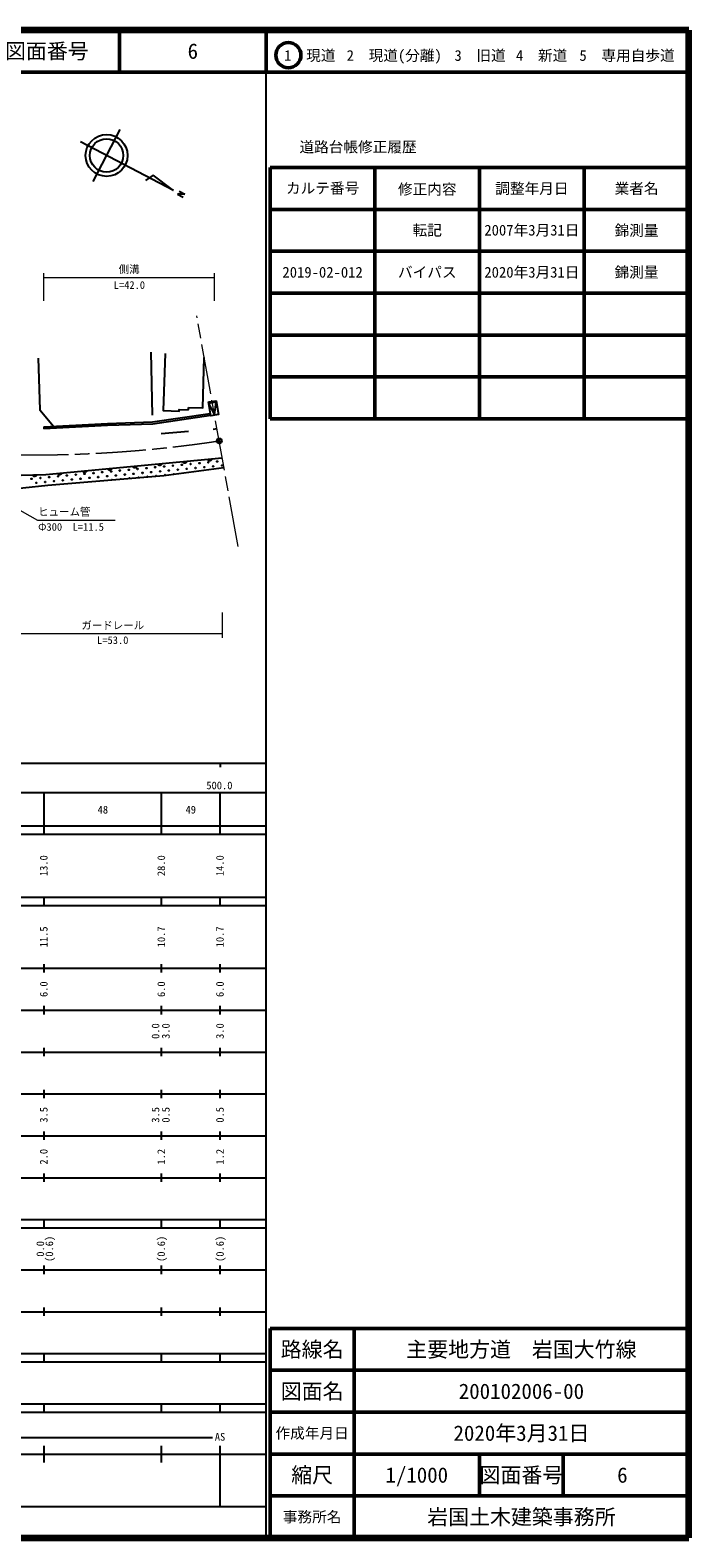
# Model space of a CAD drawing. Units: millimetres, scale not verified. Extents: x 40000 to 680000, y 20000 to 380000.
# Drawn here: x 522628 to 680000, y 20000 to 380000 of the extents above; entities that cross this region are included whole.
import ezdxf
from ezdxf.enums import TextEntityAlignment as Align

# ---------------------------------------------------------------- set-up
doc = ezdxf.new("R2010")
doc.units = ezdxf.units.MM
doc.header["$LTSCALE"] = 1000
doc.header["$PDMODE"] = 32
doc.header["$PDSIZE"] = 500
doc.linetypes.add('CHAIN', pattern=[18.5, 12, -1.5, 3.5, -1.5])
for name, color, linetype, lineweight in [('M-BGD', 7, 'Continuous', 25), ('M-BMK', 2, 'CHAIN', 13), ('M-BMK-SRVR', 3, 'Continuous', 25), ('M-STR-HTXT', 7, 'Continuous', 13), ('M-TTL', 2, 'Continuous', 140), ('M-TTL-BAND', 7, 'Continuous', 25), ('M-TTL-FRAM', 2, 'Continuous', 50), ('M-TTL-LINE', 7, 'Continuous', 50)]:
    doc.layers.add(name, color=color, linetype=linetype, lineweight=lineweight)
doc.layers.add('M-OTRS', color=6, linetype='Continuous')
doc.layers.add('M-TTL-TXT', color=7, linetype='Continuous')
doc.styles.add('ＭＳ ゴシック', font='')
doc.styles.get('ＭＳ ゴシック').set_extended_font_data('MS Gothic')

# ---------------------------------------------------------------- blocks, each defined once
blk = doc.blocks.new('BUHIN22')
at = {"color": 7, "linetype": 'Continuous', "lineweight": 25}
blk.add_lwpolyline([(-272, -419), (-347, -323), (-396, -220), (-437, -80), (-427, 45), (-392, 162), (-308, 292), (-215, 372), (-104, 431), (41, 453), (155, 451), (272, 419)], dxfattribs=at)
blk = doc.blocks.new('BUHIN23')
at = {"color": 7, "linetype": 'Continuous', "lineweight": 25}
blk.add_lwpolyline([(-246, -435), (-327, -344), (-382, -243), (-431, -106), (-429, 19), (-401, 138), (-325, 273), (-237, 358), (-130, 424), (13, 455), (128, 459), (246, 435)], dxfattribs=at)
blk = doc.blocks.new('BUHIN201')
at = {"color": 3, "linetype": 'Continuous', "lineweight": 25}
blk.add_circle((0, 0), 597, dxfattribs=at)

msp = doc.modelspace()

# ---------------------------------------------------------------- linework, layer by layer
at = {"layer": 'M-BGD'}
for p, q in [((551485, 303119), (551784, 288091)), ((560470, 289332), (560491, 289915)), ((565251, 290932), (567081, 291244)), ((525863, 285319), (525889, 284820)), ((566360, 284731), (567274, 284878)), ((553933, 283707), (560495, 284241))]:
    msp.add_line(p, q, dxfattribs=at)
for points in [[(554888, 302801), (554406, 289181), (558198, 289047), (558211, 289412), (560470, 289332)], [(524562, 301689), (524942, 289307), (528240, 285442)], [(560489, 289916), (563893, 289795), (564243, 301808)], [(525863, 285319), (541121, 286107), (551876, 286455), (565675, 288446)], [(565251, 290932), (566686, 288038), (567081, 291244)], [(565759, 287953), (551919, 285956), (541142, 285607), (525889, 284820)], [(459881, 271156), (475503, 270827), (514533, 273555), (526364, 273938), (568529, 277869)], [(463858, 268145), (477308, 267402), (514865, 270099), (526833, 271340), (554555, 273628), (568941, 275567)]]:
    msp.add_lwpolyline(points, dxfattribs=at)
msp.add_lwpolyline([(565203, 291214), (567033, 291526), (567601, 288194), (565771, 287882)], close=True, dxfattribs=at)
for centre in [(531404, 273655), (533517, 273852), (535629, 274049), (537741, 274246), (539853, 274442), (541965, 274639), (543120, 273682), (544077, 274836), (545232, 273879), (546190, 275033), (547344, 274075), (548302, 275230), (549456, 274272), (550414, 275427), (551568, 274469), (552526, 275624), (553681, 274666), (554638, 275821), (555793, 274863), (556750, 276018), (557905, 275060), (558863, 276214), (560017, 275257), (560975, 276411), (562129, 275454), (563087, 276608), (564241, 275651), (565199, 276805), (566354, 275848), (567311, 277002), (568466, 276044), (522956, 272867), (524110, 271910), (525068, 273064), (526222, 272107), (527180, 273261), (528335, 272303), (529292, 273458), (530447, 272500), (532559, 272697), (534671, 272894), (536783, 273091), (538895, 273288), (541008, 273485)]:
    msp.add_circle(centre, 99.5, dxfattribs=at)
for centre, start, end in [((552723, 273512), 344.06162, 205.37294), ((554835, 273709), 342.22129, 213.13322), ((556947, 273905), 34.09958, 161.25493), ((542162, 272527), 55.88951, 133.54505), ((544274, 272724), 38.26815, 151.16641), ((546386, 272921), 23.76286, 165.6717), ((548499, 273118), 10.45433, 178.98023), ((550611, 273315), 357.45603, 191.97854)]:
    msp.add_arc(centre, 99.5, start, end, dxfattribs=at)
at = {"layer": 'M-BMK'}
msp.add_line((572315, 256717), (562462, 311759), dxfattribs=at)
msp.add_arc((523046, 578574), 300000, 269.38147, 278.58436, dxfattribs=at)
at = {"layer": 'M-BMK-SRVR'}
for p, q in [((556843, 341743), (534682, 353315)), ((537647, 343870), (544127, 356280)), ((551987, 345407), (550175, 344097)), ((556843, 341743), (551987, 345407)), ((559566, 340813), (557823, 340820)), ((557823, 340820), (559201, 340110)), ((558198, 341528), (559566, 340813))]:
    msp.add_line(p, q, dxfattribs=at)
for radius in [5000, 4000]:
    msp.add_circle((540887, 350075), radius, dxfattribs=at)
at = {"layer": 'M-OTRS'}
msp.add_point((567802, 281931), dxfattribs=at)
at = {"layer": 'M-STR-HTXT'}
for p, q in [((525863, 315341), (525863, 321942)), ((525863, 320942), (566686, 320942)), ((566686, 315341), (566686, 321942)), ((568529, 240942), (568529, 234921)), ((516218, 235921), (568529, 235921))]:
    msp.add_line(p, q, dxfattribs=at)
msp.add_lwpolyline([(509776, 271181), (524422, 262971), (542922, 262971)], dxfattribs=at)
at = {"layer": 'M-TTL'}
for p, q in [((680000, 380000), (40000, 380000)), ((680000, 20000), (680000, 380000)), ((40000, 20000), (680000, 20000))]:
    msp.add_line(p, q, dxfattribs=at)
at = {"layer": 'M-TTL-BAND'}
for p, q in [((579000, 20000), (579000, 370000)), ((40000, 205000), (579000, 205000)), ((568000, 205000), (568000, 204000)), ((68000, 198000), (579000, 198000)), ((526000, 188000), (526000, 198000)), ((554000, 188000), (554000, 198000)), ((568000, 188000), (568000, 198000)), ((40000, 190000), (579000, 190000)), ((40000, 188000), (579000, 188000)), ((40000, 173000), (579000, 173000)), ((526000, 171000), (526000, 173000)), ((554000, 171000), (554000, 173000)), ((568000, 171000), (568000, 173000)), ((40000, 171000), (579000, 171000)), ((40000, 156000), (579000, 156000)), ((526000, 155000), (526000, 157000)), ((554000, 155000), (554000, 157000)), ((568000, 155000), (568000, 157000)), ((46000, 146000), (579000, 146000)), ((526000, 145000), (526000, 147000)), ((554000, 145000), (554000, 147000)), ((568000, 145000), (568000, 147000)), ((526000, 135000), (526000, 137000)), ((554000, 135000), (554000, 137000)), ((568000, 135000), (568000, 137000)), ((52000, 136000), (579000, 136000)), ((46000, 126000), (579000, 126000)), ((526000, 125000), (526000, 127000)), ((554000, 125000), (554000, 127000)), ((568000, 125000), (568000, 127000)), ((52000, 116000), (579000, 116000)), ((526000, 115000), (526000, 117000)), ((554000, 115000), (554000, 117000)), ((568000, 115000), (568000, 117000)), ((56750, 106000), (579000, 106000)), ((526000, 105000), (526000, 107000)), ((554000, 105000), (554000, 107000)), ((568000, 105000), (568000, 107000)), ((40000, 94000), (579000, 94000)), ((56750, 96000), (579000, 96000)), ((526000, 94000), (526000, 96000)), ((554000, 94000), (554000, 96000)), ((568000, 94000), (568000, 96000)), ((49000, 84000), (579000, 84000)), ((526000, 83000), (526000, 85000)), ((554000, 83000), (554000, 85000)), ((568000, 83000), (568000, 85000)), ((40000, 74000), (579000, 74000)), ((526000, 73000), (526000, 75000)), ((554000, 73000), (554000, 75000)), ((568000, 73000), (568000, 75000)), ((40000, 64000), (579000, 64000)), ((55250, 62000), (579000, 62000)), ((526000, 62000), (526000, 64000)), ((554000, 62000), (554000, 64000)), ((568000, 62000), (568000, 64000)), ((55250, 52000), (579000, 52000)), ((526000, 50000), (526000, 52000)), ((554000, 50000), (554000, 52000)), ((568000, 50000), (568000, 52000)), ((40000, 50000), (579000, 50000)), ((71000, 44000), (566190, 44000)), ((40000, 40000), (579000, 40000)), ((526000, 38000), (526000, 42000)), ((554000, 38000), (554000, 42000)), ((568000, 27500), (568000, 42000)), ((68000, 27500), (579000, 27500))]:
    msp.add_line(p, q, dxfattribs=at)
at = {"layer": 'M-TTL-FRAM'}
for p, q in [((580000, 347197), (580000, 287197)), ((580000, 347197), (680000, 347197)), ((580000, 287197), (680000, 287197)), ((680000, 70000), (580000, 70000)), ((580000, 70000), (580000, 20000))]:
    msp.add_line(p, q, dxfattribs=at)
at = {"layer": 'M-TTL-LINE'}
for p, q in [((543997, 380000), (543997, 370000)), ((579000, 380000), (579000, 370000)), ((40000, 370000), (680000, 370000)), ((605000, 347197), (605000, 287197)), ((630000, 347197), (630000, 287197)), ((655000, 347197), (655000, 287197)), ((580000, 337197), (680000, 337197)), ((580000, 327197), (680000, 327197)), ((580000, 317197), (680000, 317197)), ((580000, 307197), (680000, 307197)), ((580000, 297197), (680000, 297197)), ((600000, 70000), (600000, 20000)), ((680000, 60000), (580000, 60000)), ((680000, 50000), (580000, 50000)), ((680000, 40000), (580000, 40000)), ((630000, 40000), (630000, 37500)), ((650000, 40000), (650000, 37500)), ((630000, 37500), (630000, 32500)), ((650000, 37500), (650000, 32500)), ((630000, 32500), (630000, 30000)), ((650000, 32500), (650000, 30000)), ((680000, 30000), (580000, 30000))]:
    msp.add_line(p, q, dxfattribs=at)
msp.add_circle((584326, 374026), 3000, dxfattribs=at)

# ---------------------------------------------------------------- block references
at = {"layer": 'M-BGD', "rotation": 124.85299}
for name, p in [('BUHIN23', (559564, 277033)), ('BUHIN23', (565541, 277590)), ('BUHIN22', (523696, 273852)), ('BUHIN23', (529683, 274248)), ('BUHIN23', (535659, 274805)), ('BUHIN23', (541635, 275362)), ('BUHIN23', (547612, 275919)), ('BUHIN23', (553588, 276476))]:
    msp.add_blockref(name, p, dxfattribs=at)
at = {"layer": 'M-BMK-SRVR', "rotation": 124.85299}
msp.add_blockref('BUHIN201', (567826, 281935), dxfattribs=at)

# ---------------------------------------------------------------- texts
at = {"layer": 'M-STR-HTXT', "style": 'ＭＳ ゴシック'}
for s, p in [('側溝', (543775, 321442)), ('L=42.0', (542599, 317671)), ('ヒューム管', (524531, 263516)), ('Φ300\u3000L=11.5', (524531, 259921)), ('ガードレール', (534873, 236421)), ('L=53.0', (538623, 232881))]:
    msp.add_text(s, height=1833, dxfattribs=at).set_placement(p, align=Align.BOTTOM_LEFT)
at = {"layer": 'M-TTL-BAND', "style": 'ＭＳ ゴシック'}
for s, p in [('500.0', (567844, 198195)), ('48', (540000, 192405)), ('49', (561000, 192405)), ('AS', (568000, 42658))]:
    msp.add_text(s, height=1833, dxfattribs=at).set_placement(p, align=Align.BOTTOM_CENTER)
for s, p in [('13.0', (527339, 180500)), ('28.0', (555409, 180500)), ('14.0', (569436, 180500)), ('11.5', (527339, 163500)), ('10.7', (555409, 163500)), ('10.7', (569436, 163500)), ('6.0', (527339, 151000)), ('6.0', (555409, 151000)), ('6.0', (569436, 151000)), ('0.0', (554040, 141000)), ('3.0', (556504, 141000)), ('3.0', (569436, 141000)), ('3.5', (527339, 121000)), ('3.5', (554040, 121000)), ('0.5', (556504, 121000)), ('0.5', (569436, 121000)), ('2.0', (527339, 111000)), ('1.2', (555409, 111000)), ('1.2', (569436, 111000)), ('0.0', (526511, 89000)), ('(0.6)', (528668, 89000)), ('(0.6)', (555409, 89000)), ('(0.6)', (569436, 89000))]:
    msp.add_text(s, height=1833, rotation=90, dxfattribs=at).set_placement(p, align=Align.BOTTOM_CENTER)
at = {"layer": 'M-TTL-TXT', "style": 'ＭＳ ゴシック'}
for s, height, p in [('図面番号', 3666, (526622, 375000)), ('6', 3666, (561497, 375000)), ('1\u3000現道', 2566, (589448, 373958)), ('2\u3000現道(分離)', 2566, (609619, 373958)), ('3\u3000旧道', 2566, (630121, 373958)), ('4\u3000新道', 2566, (644824, 373958)), ('5\u3000専用自歩道', 2566, (665228, 373958)), ('道路台帳修正履歴', 2566, (600968, 352113)), ('カルテ番号', 2566, (592500, 342277)), ('修正内容', 2566, (617500, 342023)), ('調整年月日', 2566, (642500, 342197)), ('業者名', 2566, (667500, 342197)), ('転記', 2566, (617500, 332245)), ('2007年3月31日', 2566, (642500, 332245)), ('錦測量', 2566, (667500, 332189)), ('2019-02-012', 2566, (592500, 322197)), ('バイパス', 2566, (617500, 322197)), ('2020年3月31日', 2566, (642500, 322197)), ('錦測量', 2566, (667500, 322197)), ('路線名', 3666, (590000, 65000)), ('主要地方道\u3000岩国大竹線', 3666, (640000, 65000)), ('図面名', 3666, (590000, 55000)), ('200102006-00', 3666, (640000, 55000)), ('2020年3月31日', 3666, (640000, 45000)), ('作成年月日', 2566, (590000, 45000)), ('縮尺', 3666, (590000, 35000)), ('1/1000', 3666, (615000, 35000)), ('図面番号', 3666, (640000, 35000)), ('6', 3666, (664125, 35000)), ('事務所名', 2566, (590000, 25000)), ('岩国土木建築事務所', 3666, (640000, 25000))]:
    msp.add_text(s, height=height, dxfattribs=at).set_placement(p, align=Align.MIDDLE_CENTER)

doc.saveas('drawing.dxf')
